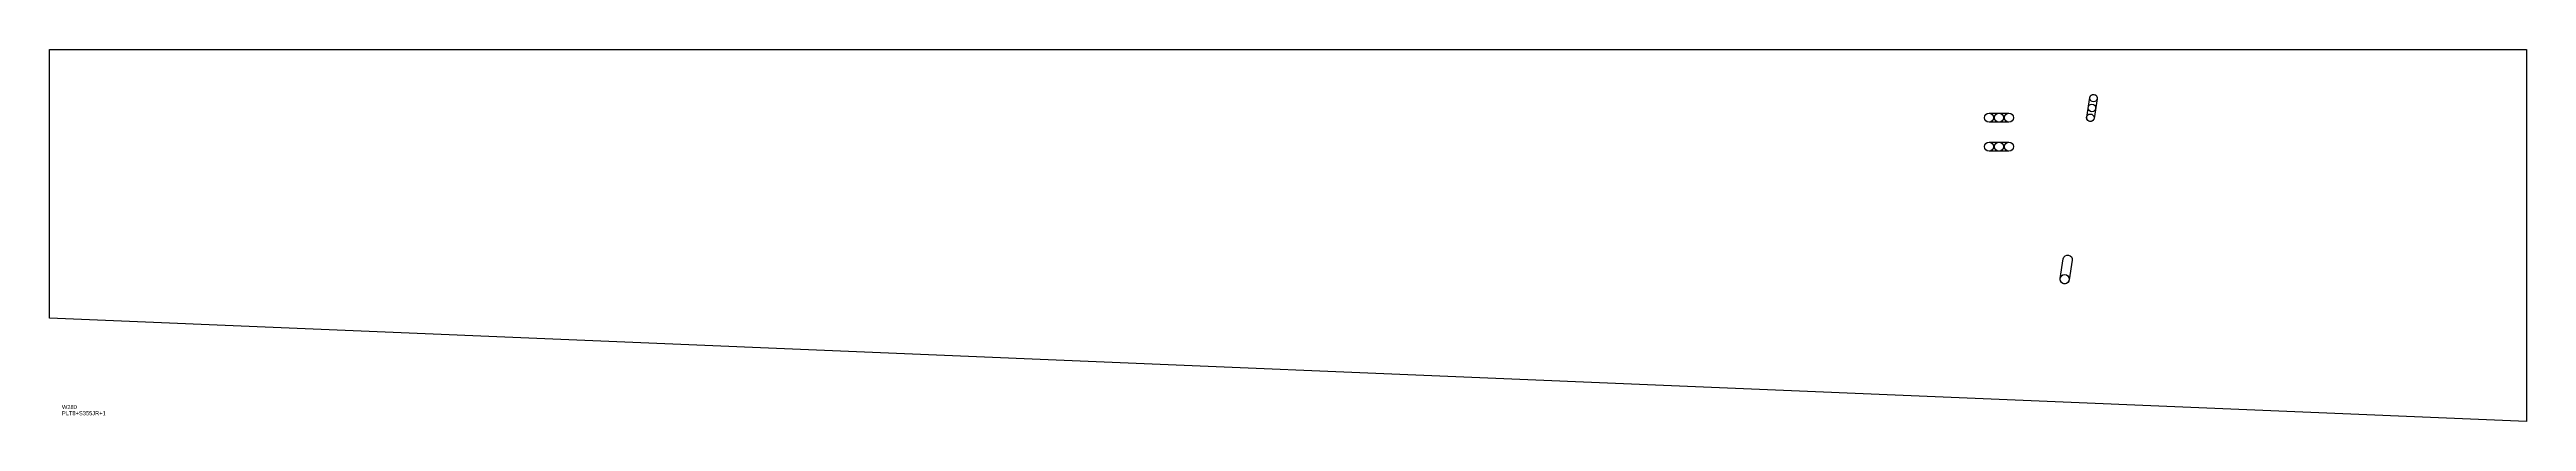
# Model space of a CAD drawing. Extents: x 0 to 5990, y 0 to 900.
import ezdxf

# ---------------------------------------------------------------- set-up
doc = ezdxf.new("R2010")
doc.units = 0
for name, color, linetype in [('18', 7, 'CONTINUOUS'), ('22', 7, 'CONTINUOUS'), ('CUT', 7, 'CONTINUOUS'), ('LAYOUT', 4, 'CONTINUOUS'), ('SCRIBE', 3, 'CONTINUOUS'), ('TEXT', 7, 'CONTINUOUS')]:
    doc.layers.add(name, color=color, linetype=linetype)

msp = doc.modelspace()

# ---------------------------------------------------------------- linework, layer by layer
at = {"layer": '18', "color": 7, "linetype": 'CONTINUOUS'}
for centre, radius in [((4942.874, 782.305), 9), ((4935.34, 734.9), 9), ((4939.107, 758.603), 9), ((0, 0), 0)]:
    msp.add_circle(centre, radius, dxfattribs=at)
at = {"layer": '22', "color": 7, "linetype": 'CONTINUOUS'}
for centre, radius in [((4690.49, 735), 11), ((4714.49, 735), 11), ((4738.49, 735), 11), ((4690.49, 665), 11), ((4714.49, 665), 11), ((4738.49, 665), 11), ((4873.23, 344.3), 11), ((0, 0), 0), ((0, 0), 0), ((0, 0), 0)]:
    msp.add_circle(centre, radius, dxfattribs=at)
at = {"layer": 'CUT', "color": 7, "linetype": 'CONTINUOUS'}
msp.add_lwpolyline([(0, 250), (0, 900), (5990, 900), (5990, 0)], close=True, dxfattribs=at)
at = {"layer": 'LAYOUT', "color": 4, "linetype": 'CONTINUOUS'}
for points in [[(4944.228, 733.487, -1), (4926.452, 736.313), (4933.985, 783.718, -0.9999998), (4951.762, 780.893)], [(4690.49, 724, -1), (4690.49, 746), (4738.49, 746, -1), (4738.49, 724)], [(4690.49, 654, -1), (4690.49, 676), (4738.49, 676, -1), (4738.49, 654)], [(4884.094, 342.574, -1), (4862.366, 346.026), (4869.9, 393.432, -0.99999995), (4891.627, 389.979)]]:
    msp.add_lwpolyline(points, format="xyb", close=True, dxfattribs=at)

# ---------------------------------------------------------------- texts
at = {"layer": 'SCRIBE', "color": 3}
msp.add_text('W280', height=10, dxfattribs=at).set_placement((30, 30))
at = {"layer": 'TEXT', "color": 7}
msp.add_text('PLT8+S355JR+1', height=10, dxfattribs=at).set_placement((30, 15))

doc.saveas('drawing.dxf')
